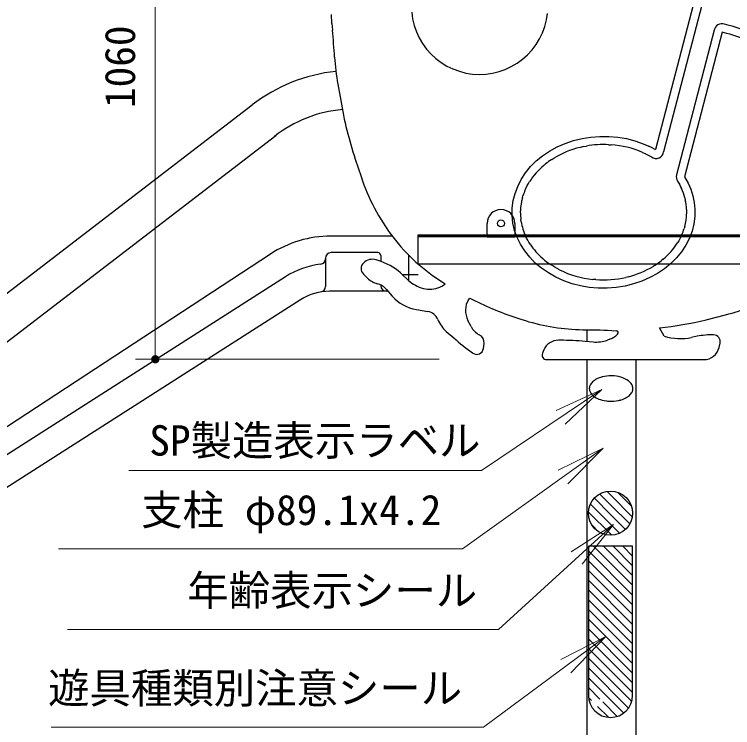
# Model space of a CAD drawing. Units: millimetres at full size, sheet at 1:30; details may follow other scales. Extents: x 450 to 12150, y 450 to 8460.
# Drawn here: x 3215 to 4516, y 3683 to 4975 of the extents above; entities that cross this region are included whole.
import ezdxf
from ezdxf.enums import TextEntityAlignment as Align

# ---------------------------------------------------------------- set-up
doc = ezdxf.new("R2010")
doc.units = ezdxf.units.MM
doc.header["$LTSCALE"] = 30
for name, color, linetype, lineweight in [('D-STR-DIM\u3000寸法線、寸法値', 7, 'Continuous', 13), ('D-STR-HTXT\u3000旗上げ', 7, 'Continuous', 13), ('D-STR\u3000構造物外形線', 1, 'Continuous', 25)]:
    doc.layers.add(name, color=color, linetype=linetype, lineweight=lineweight)
doc.styles.add('ＭＳ ゴシック', font='')
doc.styles.get('ＭＳ ゴシック').set_extended_font_data('MS Gothic')

# ---------------------------------------------------------------- blocks, each defined once
blk = doc.blocks.new('filled_dot')
at = {"color": 0, "linetype": 'Continuous', "lineweight": -2, "const_width": 1.25}
blk.add_lwpolyline([(-0.625, 0, 1), (0.625, 0, 1)], format="xyb", close=True, dxfattribs=at)
blk = doc.blocks.new('open_arrow')
at = {"color": 0, "linetype": 'Continuous', "lineweight": -2}
blk.add_lwpolyline([(7.5, 1.25), (0, 0), (7.5, -1.25)], dxfattribs=at)

msp = doc.modelspace()

# ---------------------------------------------------------------- linework, layer by layer
at = {"layer": 'D-STR-DIM\u3000寸法線、寸法値'}
for p, q in [((3469.87, 5410.33), (3469.87, 4350.33)), ((3984.2, 4350.33), (3433.87, 4350.33))]:
    msp.add_line(p, q, dxfattribs=at)
at = {"layer": 'D-STR-HTXT\u3000旗上げ'}
for points in [[(4278.9, 4295.53), (4060.95, 4148.9), (4048.95, 4148.9), (3421.75, 4148.9), (3864.45, 4148.9)], [(4281.39, 4189.44), (4026.54, 4006.82), (4014.54, 4006.82), (3294.39, 4006.82), (3654.46, 4006.82)], [(4299.64, 4050.81), (4091.56, 3860.96), (4079.56, 3860.96), (3311.03, 3860.96), (3695.29, 3860.96)], [(4285.94, 3847.84), (4064.33, 3683.88), (4052.33, 3683.88), (3281.55, 3683.88), (3666.94, 3683.88)]]:
    msp.add_lwpolyline(points, dxfattribs=at)
at = {"layer": 'D-STR\u3000構造物外形線'}
for p, q in [((4472.63, 5100.89), (4376.12, 4730.15)), ((4487.15, 5097.11), (4390.63, 4726.37)), ((3789.64, 4958.67), (3789.2, 4975.28)), ((3789.64, 4958.67), (3790.75, 4946.59)), ((4482.39, 4946.8), (4414.1, 4684.47)), ((4496.91, 4943.02), (4428.62, 4680.69)), ((4505.24, 4940.85), (4496.91, 4943.02)), ((3800.54, 4849.05), (3805.67, 4819.22)), ((2570.81, 3986.66), (3645.58, 4811.51)), ((2613.43, 3931.13), (3688.2, 4755.98)), ((4245.82, 4735.74), (4250.63, 4736.71)), ((4290.81, 4739.17), (4295.84, 4738.93)), ((3832.09, 4713.18), (3842.61, 4681.24)), ((4173.44, 4701.53), (4176.87, 4704.41)), ((4134.73, 4642.63), (4135.77, 4646.42)), ((4428.99, 4642.85), (4429.86, 4639.41)), ((4131.28, 4615.37), (4131.28, 4619.36)), ((4132.66, 4599.52), (4132.03, 4603.41)), ((4428.78, 4590.86), (4427.75, 4587.07)), ((3899.02, 4573.52), (3787.85, 4573.52)), ((3678.34, 4540.87), (2711.53, 3908.18)), ((3873.23, 4543.52), (3788.23, 4543.52)), ((3778.23, 4533.52), (3778.23, 4482.13)), ((3879.22, 4527.25), (3870.13, 4530.27)), ((3878.23, 4538.52), (3878.23, 4527.58)), ((3928.23, 4539.68), (3928.23, 4493.38)), ((4175.11, 4529.88), (4171.67, 4532.73)), ((4390.07, 4531.97), (4386.64, 4529.08)), ((4375.49, 4521.14), (4371.63, 4518.67)), ((3846.72, 4504.75), (3854.43, 4497.03)), ((3945.8, 4503.52), (3917.94, 4503.52)), ((3925.54, 4495.93), (3918.49, 4502.98)), ((3705.9, 4499.91), (2730.16, 3876.32)), ((3991.44, 4489.35), (3995.19, 4487.04)), ((4267.7, 4494.6), (4262.7, 4494.98)), ((4327.17, 4499.95), (4322.47, 4498.73)), ((3878.23, 4484.87), (3878.23, 4483.52)), ((3888.5, 4476.99), (3899.22, 4464.75)), ((3891.54, 4473.52), (3785.64, 4473.52)), ((3732.83, 4457.78), (2757.08, 3834.19)), ((4037.26, 4458.07), (4039.44, 4461.33)), ((3942.93, 4440.38), (3963.44, 4436.96)), ((4122.93, 4426.02), (4134, 4422.38)), ((4467.56, 4421.98), (4502.84, 4430.85)), ((4041.72, 4409.75), (4036.19, 4420.8)), ((3996.85, 4400.88), (4010.52, 4388.92)), ((4251.49, 4403.71), (4251.49, 4382.22)), ((4288.69, 4403.13), (4304.83, 4402.02)), ((4288.69, 4403.13), (4304.83, 4402.02)), ((4391.83, 4392.32), (4383.19, 4407.26)), ((4391.83, 4392.32), (4383.19, 4407.26)), ((4203.69, 4384.75), (4200.26, 4384.75)), ((4203.69, 4384.75), (4200.26, 4384.75)), ((4293.41, 4386.63), (4288.69, 4384.75)), ((4293.41, 4386.63), (4288.69, 4384.75)), ((4451.48, 4391.91), (4441.19, 4389.82)), ((4451.48, 4391.91), (4441.19, 4389.82)), ((4064.22, 4369.71), (4065.33, 4378.65)), ((4263.01, 4381.63), (4248.58, 4382.51)), ((4263.01, 4381.63), (4248.58, 4382.51)), ((4491.19, 4371.9), (4492.9, 4379.49)), ((4491.19, 4371.9), (4492.9, 4379.49)), ((4044.22, 4362.21), (4045.3, 4361.43)), ((4173.69, 4367.21), (4171.1, 4361.17)), ((4173.69, 4367.21), (4171.1, 4361.17)), ((4251.49, 4349.67), (4251.49, 2876.02)), ((4340.59, 4349.67), (4340.59, 2876.02)), ((4294.43, 4069.17), (4265.13, 4098.46)), ((4294.43, 4086.84), (4275.07, 4106.2)), ((4294.43, 4104.52), (4288.16, 4110.79)), ((4333.81, 4065.14), (4294.43, 4104.52)), ((4332.02, 4084.6), (4307.62, 4109)), ((4294.43, 4051.49), (4258.07, 4087.84)), ((4329.22, 4052.05), (4294.43, 4086.84)), ((4294.43, 4033.81), (4254.64, 4073.59)), ((4321.48, 4042.11), (4294.43, 4069.17)), ((4272.65, 4037.91), (4260.93, 4049.63)), ((4310.86, 4035.05), (4294.43, 4051.49)), ((4296.61, 4031.62), (4294.43, 4033.81)), ((4334.43, 3940.78), (4263.8, 4011.41)), ((4334.43, 3958.46), (4281.48, 4011.41)), ((4334.43, 3976.13), (4299.15, 4011.41)), ((4334.43, 3993.81), (4316.83, 4011.41)), ((4334.43, 3923.1), (4254.43, 4003.1)), ((4334.43, 3905.42), (4254.43, 3985.42)), ((4334.43, 3887.74), (4254.43, 3967.74)), ((4334.43, 3870.07), (4254.43, 3950.07)), ((4334.43, 3852.39), (4254.43, 3932.39)), ((4334.43, 3834.71), (4254.43, 3914.71)), ((4334.43, 3817.03), (4254.43, 3897.03)), ((4334.43, 3799.36), (4254.43, 3879.36)), ((4334.43, 3781.68), (4254.43, 3861.68)), ((4334.43, 3764), (4254.43, 3844)), ((4334.43, 3746.32), (4254.43, 3826.32)), ((4332.83, 3730.24), (4254.43, 3808.65)), ((4327.08, 3718.31), (4254.43, 3790.97)), ((4318.36, 3709.36), (4254.43, 3773.29)), ((4275.36, 3734.68), (4254.43, 3755.61)), ((4260.13, 3732.23), (4254.59, 3737.77)), ((4290.79, 3701.57), (4270.91, 3721.45)), ((4306.7, 3703.34), (4280.65, 3729.38))]:
    msp.add_line(p, q, dxfattribs=at)
for points in [[(3934.25, 4979.15), (3935.96, 4966.93), (3938.81, 4955.07), (3942.75, 4943.69), (3947.79, 4932.81), (3953.94, 4922.41), (3961.19, 4912.5), (3969.34, 4903.32), (3978.21, 4895.12), (3987.79, 4887.89), (3998.07, 4881.63), (4009.07, 4876.35), (4020.64, 4872.09), (4032.38, 4869.02), (4044.25, 4867.15), (4056.24, 4866.47), (4068.36, 4867), (4080.58, 4868.71), (4092.44, 4871.55), (4103.81, 4875.5), (4114.7, 4880.54), (4125.1, 4886.69), (4135.01, 4893.94), (4144.19, 4902.09), (4152.39, 4910.96), (4159.62, 4920.53), (4165.88, 4930.82), (4171.16, 4941.82), (4175.42, 4953.39), (4178.49, 4965.13), (4180.36, 4976.99)], [(4514.94, 4953.7), (4509.16, 4955.33), (4500.69, 4957.53)], [(4428.62, 4680.69), (4434.86, 4669.63), (4439.84, 4658.28), (4443.55, 4646.63), (4445.99, 4634.68), (4447.17, 4622.44), (4447.02, 4609.15), (4445.32, 4595.71), (4442.07, 4582.6), (4437.25, 4569.82), (4430.87, 4557.38), (4422.95, 4545.3), (4413.79, 4534.03), (4403.48, 4523.69), (4392.01, 4514.3), (4379.4, 4505.84), (4365.64, 4498.32), (4351.08, 4491.92), (4336.1, 4486.8), (4320.69, 4482.99), (4304.84, 4480.46), (4288.57, 4479.23), (4272.05, 4479.29), (4255.89, 4480.65), (4240.14, 4483.31), (4224.79, 4487.27), (4209.85, 4492.54), (4195.36, 4499.08), (4181.83, 4506.66), (4169.44, 4515.2), (4158.18, 4524.7), (4148.05, 4535.16), (4139.06, 4546.58), (4131.41, 4558.66), (4125.31, 4571.1), (4120.78, 4583.91), (4117.79, 4597.07), (4116.37, 4610.6), (4116.5, 4624.34), (4118.19, 4637.78), (4121.45, 4650.89), (4126.26, 4663.67), (4132.64, 4676.11), (4140.56, 4688.19), (4149.73, 4699.46), (4160.04, 4709.8), (4171.5, 4719.19), (4184.12, 4727.65), (4197.88, 4735.17), (4212.43, 4741.58), (4227.42, 4746.69), (4242.83, 4750.51), (4258.67, 4753.03), (4274.95, 4754.27), (4291.46, 4754.2), (4307.62, 4752.84), (4323.37, 4750.18), (4338.72, 4746.22), (4353.66, 4740.96), (4360.98, 4737.84), (4362.8, 4737.01), (4363.45, 4736.7), (4363.6, 4736.63), (4364.22, 4736.34), (4366.67, 4735.16), (4376.12, 4730.15)], [(4352.55, 4725.09), (4357.11, 4723.1), (4357.79, 4722.79), (4368.72, 4717.09)], [(4188.03, 4712.35), (4191.89, 4714.82), (4195.96, 4717.21)], [(4140.04, 4657.6), (4141.69, 4661.26), (4143.57, 4664.91), (4145.6, 4668.55), (4147.8, 4672.18)], [(4415.8, 4672.9), (4417.9, 4669.45), (4419.74, 4666.19), (4421.45, 4662.92), (4423.03, 4659.62)], [(4432.14, 4621.77), (4432.28, 4618.17), (4432.24, 4614.14)], [(4121.04, 4596.52), (4121.04, 4571.52), (4071.04, 4571.52), (4071.04, 4596.52)], [(4148.91, 4558.85), (4146.6, 4562.39), (4144.5, 4565.99), (4142.55, 4569.61), (4140.77, 4573.26)], [(4423.48, 4575.89), (4421.82, 4572.24), (4419.95, 4568.58), (4417.91, 4564.94), (4415.71, 4561.31)], [(4202.13, 4512.53), (4197.86, 4514.69), (4193.75, 4517), (4189.76, 4519.4), (4185.89, 4521.88)], [(4178.69, 4349.67), (4233.69, 4349.67), (4318.69, 4349.67), (4396.19, 4349.67), (4463.41, 4349.67)], [(4178.69, 4349.67), (4233.69, 4349.67), (4318.69, 4349.67), (4396.19, 4349.67), (4463.41, 4349.67)], [(4334.43, 3741.42), (4334.43, 4011.41), (4254.43, 4011.41), (4254.43, 3741.4)]]:
    msp.add_lwpolyline(points, dxfattribs=at)
for points in [[(3946.04, 4576.02), (4646.04, 4576.02), (4646.04, 4572.82), (3946.04, 4572.82)], [(3946.04, 4572.82), (4646.04, 4572.82), (4646.04, 4522.82), (3946.04, 4522.82)], [(4255.99, 4297.36), (4255.99, 4296.98), (4255.99, 4296.8), (4255.99, 4296.75), (4256, 4296.58), (4256.07, 4296.01), (4256.5, 4293.7), (4257.28, 4291.35), (4258.65, 4289.02), (4260.51, 4286.72), (4262.69, 4284.48), (4265.37, 4282.42), (4268.42, 4280.62), (4269.81, 4279.89), (4271.07, 4279.27), (4273.48, 4278.26), (4276.01, 4277.35), (4277.48, 4276.9), (4279.16, 4276.43), (4283.07, 4275.49), (4287.09, 4274.86), (4289.05, 4274.67), (4290.82, 4274.53), (4292.37, 4274.43), (4293.72, 4274.38), (4295.18, 4274.36), (4296.83, 4274.38), (4300.64, 4274.51), (4304.64, 4274.96), (4308.68, 4275.7), (4310.69, 4276.14), (4311.69, 4276.38), (4312.19, 4276.5), (4312.27, 4276.52), (4312.28, 4276.52), (4312.28, 4276.52), (4312.28, 4276.52), (4312.46, 4276.57), (4312.97, 4276.7), (4314, 4277), (4316.15, 4277.73), (4318.41, 4278.63), (4320.75, 4279.68), (4322.97, 4280.84), (4325.03, 4282.09), (4326.93, 4283.44), (4328.63, 4284.85), (4330.14, 4286.32), (4331.44, 4287.83), (4332.52, 4289.36), (4333.37, 4290.77), (4333.98, 4292.07), (4334.36, 4293.26), (4334.63, 4294.33), (4334.93, 4296.09), (4334.98, 4297.59), (4334.87, 4299.13), (4334.47, 4301.05), (4334.14, 4302.19), (4333.62, 4303.46), (4332.86, 4304.83), (4331.86, 4306.32), (4330.69, 4307.81), (4329.45, 4309.15), (4326.78, 4311.38), (4323.83, 4313.35), (4320.59, 4315.17), (4317, 4316.67), (4313.13, 4317.91), (4309.17, 4318.95), (4305.15, 4319.69), (4301.24, 4320.1), (4299.56, 4320.23), (4298.09, 4320.31), (4296.73, 4320.34), (4295.21, 4320.35), (4293.48, 4320.32), (4291.57, 4320.27), (4287.6, 4319.93), (4283.56, 4319.27), (4279.54, 4318.4), (4279.04, 4318.28), (4278.79, 4318.21), (4278.7, 4318.19), (4278.7, 4318.19), (4278.7, 4318.19), (4278.69, 4318.19), (4278.69, 4318.19), (4278.69, 4318.19), (4278.27, 4318.08), (4276.19, 4317.46), (4274, 4316.67), (4269.38, 4314.62), (4267.22, 4313.42), (4265.22, 4312.13), (4263.39, 4310.76), (4261.76, 4309.33), (4260.33, 4307.84), (4259.11, 4306.31), (4258.11, 4304.82), (4257.35, 4303.45), (4256.83, 4302.19), (4256.5, 4301.01), (4256.07, 4298.7), (4256, 4298.13), (4255.99, 4297.96), (4255.99, 4297.91), (4255.99, 4297.73)]]:
    msp.add_lwpolyline(points, close=True, dxfattribs=at)
for centre, radius in [((4096.04, 4596.52), 6.25), ((4294.43, 4071.41), 40)]:
    msp.add_circle(centre, radius, dxfattribs=at)
for centre, radius, start, end in [((4496.23, 4944.18), 14.08, 71.53092, 169.28517), ((1697.58, 4753.06), 2102.1, 3.94519, 5.28221), ((4433.45, 4663.67), 301.27, 57.20966, 74.3063), ((4432.85, 4662.76), 287.36, 57.20601, 75.40804), ((4277.13, 4930.96), 483.58, 183.94519, 189.75242), ((3828.23, 4573.52), 300, 95.94146, 127.50507), ((4534.07, 4944.41), 739.08, 189.75242, 198.23249), ((3828.23, 4573.52), 230, 94.8692, 128.24068), ((4281.98, 4553.94), 185.44, 87.26992, 99.73288), ((4284.11, 4567.75), 171.58, 66.49152, 86.079), ((4279.09, 4569.96), 169.09, 101.34954, 119.44809), ((4377.25, 4727.46), 13.42, 230.5477, 355.3357), ((4262.15, 4596.45), 137.58, 122.59968, 128.30336), ((4255.24, 4604.21), 127.13, 130.04642, 147.67884), ((4427.63, 4680.55), 14.08, 163.81766, 212.90696), ((4196.07, 4797.68), 372.14, 198.23249, 217.3332), ((4333.85, 4618.51), 98.2, 14.348, 24.74906), ((4229.8, 4616.93), 98.55, 155.62248, 162.58385), ((4229.34, 4616.7), 98.1, 164.67344, 178.45119), ((4333.12, 4617.98), 99.09, 2.19175, 12.49244), ((4096.04, 4596.52), 25, 0, 180), ((4230.09, 4615.54), 98.81, 180.09814, 187.05241), ((4334.17, 4616.79), 98.1, 344.67344, 358.45119), ((4230.43, 4615.32), 99.04, 189.17987, 205.13442), ((4333.71, 4616.57), 98.55, 335.62248, 342.58385), ((3787.85, 4373.52), 200, 90, 123.2012), ((4168.57, 4776.71), 337.56, 217.3332, 238.34873), ((4254.52, 4627.88), 126.16, 213.16895, 228.95242), ((4308.28, 4629.29), 127.13, 310.04642, 327.67884), ((3788.23, 4533.52), 10, 90, 180), ((3873.23, 4538.52), 5, 0, 90), ((3768.23, 4532.45), 10, 276.62183, 0), ((3862.9, 4508.57), 22.88, 71.56505, 135), ((4256.78, 4628.67), 128.17, 230.41885, 236.4227), ((4301.36, 4637.05), 137.58, 302.59968, 308.30336), ((3786.68, 4373.52), 150, 96.62183, 122.58226), ((3856.72, 4514.75), 14.14, 135, 225), ((3847.45, 4431.93), 100.47, 45, 71.56505), ((4284.88, 4662.52), 167.98, 284.58142, 301.09247), ((4279.09, 4664.8), 170.61, 243.18684, 264.48594), ((3880.74, 4523.35), 37.21, 225, 255.96376), ((3972.9, 4543.29), 66.98, 225, 251.56505), ((4281.51, 4676.94), 182.86, 265.669, 282.94434), ((3768.23, 4482.13), 10, 279.10585, 0), ((3863.73, 4455.31), 32.91, 41.18593, 75.96376), ((3888.23, 4483.52), 10, 180, 270), ((3966.72, 4524.75), 47.43, 251.56505, 288.43495), ((3967.78, 4521.55), 44.07, 288.43495, 308.4576), ((3785.64, 4373.52), 100, 90, 122.03145), ((3955.15, 4513.69), 74.32, 221.18593, 260.53768), ((4430.98, 4716.57), 294.62, 284.11694, 303.147), ((4064.74, 4439.75), 33.03, 146.30993, 180), ((4294.64, 4948.31), 549.79, 242.3432, 251.80083), ((3959.5, 4413.36), 23.92, 21.80141, 80.53768), ((4074.08, 4439.75), 42.36, 180, 206.56505), ((4033.76, 4443.06), 56.05, 201.80141, 228.81407), ((4249.41, 4773.41), 369.52, 251.80083, 268.1817), ((4325.58, 4986.51), 582.11, 275.67952, 284.11694), ((4071.72, 4424.75), 33.54, 206.56505, 243.43495), ((4283.11, 5835.05), 1431.69, 268.1817, 270.22319), ((4304.57, 4398.28), 3.75, 314.26687, 86.06873), ((4304.57, 4398.28), 3.75, 314.26687, 86.06873), ((4301.94, 4721.98), 442.56, 228.81407, 234.38363), ((4049.65, 4380.61), 15.81, 352.88777, 63.43495), ((4200.26, 4355.84), 28.9, 90, 156.84441), ((4200.26, 4355.84), 28.9, 90, 156.84441), ((4203.69, 3933.62), 451.12, 84.28941, 90), ((4203.69, 3933.62), 451.12, 84.28941, 90), ((4267.16, 4454.88), 73.36, 266.75794, 287.06736), ((4267.16, 4454.88), 73.36, 266.75794, 287.06736), ((4277.73, 4425.82), 42.21, 291.80141, 314.26687), ((4277.73, 4425.82), 42.21, 291.80141, 314.26687), ((4421.39, 4487.36), 99.52, 252.72111, 281.47395), ((4421.39, 4487.36), 99.52, 252.72111, 281.47395), ((4477.81, 4262.21), 132.35, 88.53745, 101.47395), ((4477.81, 4262.21), 132.35, 88.53745, 101.47395), ((4480.87, 4382.19), 12.32, 347.32271, 88.53745), ((4480.87, 4382.19), 12.32, 347.32271, 88.53745), ((4463.41, 4378.15), 28.48, 270, 347.32271), ((4463.41, 4378.15), 28.48, 270, 347.32271), ((4052.3, 4371.2), 12.01, 234.38363, 352.88777), ((4178.69, 4357.92), 8.25, 156.84441, 270), ((4178.69, 4357.92), 8.25, 156.84441, 270), ((4294.43, 3741.41), 40, 180.01353, 0.01353)]:
    msp.add_arc(centre, radius, start, end, dxfattribs=at)

# ---------------------------------------------------------------- block references
at = {"layer": 'D-STR-DIM\u3000寸法線、寸法値', "xscale": 6, "yscale": 6, "rotation": 90}
msp.add_blockref('filled_dot', (3469.87, 4350.33), dxfattribs=at)
at = {"layer": 'D-STR-HTXT\u3000旗上げ', "xscale": 12, "yscale": 12}
for p, rotation in [((4278.9, 4295.53), 213.9), ((4281.39, 4189.44), 215.6), ((4299.64, 4050.81), 222.4), ((4285.94, 3847.84), 216.5)]:
    msp.add_blockref('open_arrow', p, dxfattribs=dict(at, rotation=rotation))

# ---------------------------------------------------------------- texts
at = {"layer": 'D-STR-DIM\u3000寸法線、寸法値', "style": 'ＭＳ ゴシック'}
msp.add_text('1060', height=54.99, rotation=90, dxfattribs=at).set_placement((3405.74, 4880.33), align=Align.MIDDLE_CENTER)
at = {"layer": 'D-STR-HTXT\u3000旗上げ', "style": 'ＭＳ ゴシック'}
for s, p in [('SP製造表示ラベル', (4058.87, 4159.29)), ('支柱 φ89.1x4.2', (3987.9, 4033.45)), ('年齢表示シール', (4052.92, 3887.59)), ('遊具種類別注意シール', (4025.69, 3710.51))]:
    msp.add_text(s, height=54.99, dxfattribs=at).set_placement(p, align=Align.BOTTOM_RIGHT)

doc.saveas('drawing.dxf')
